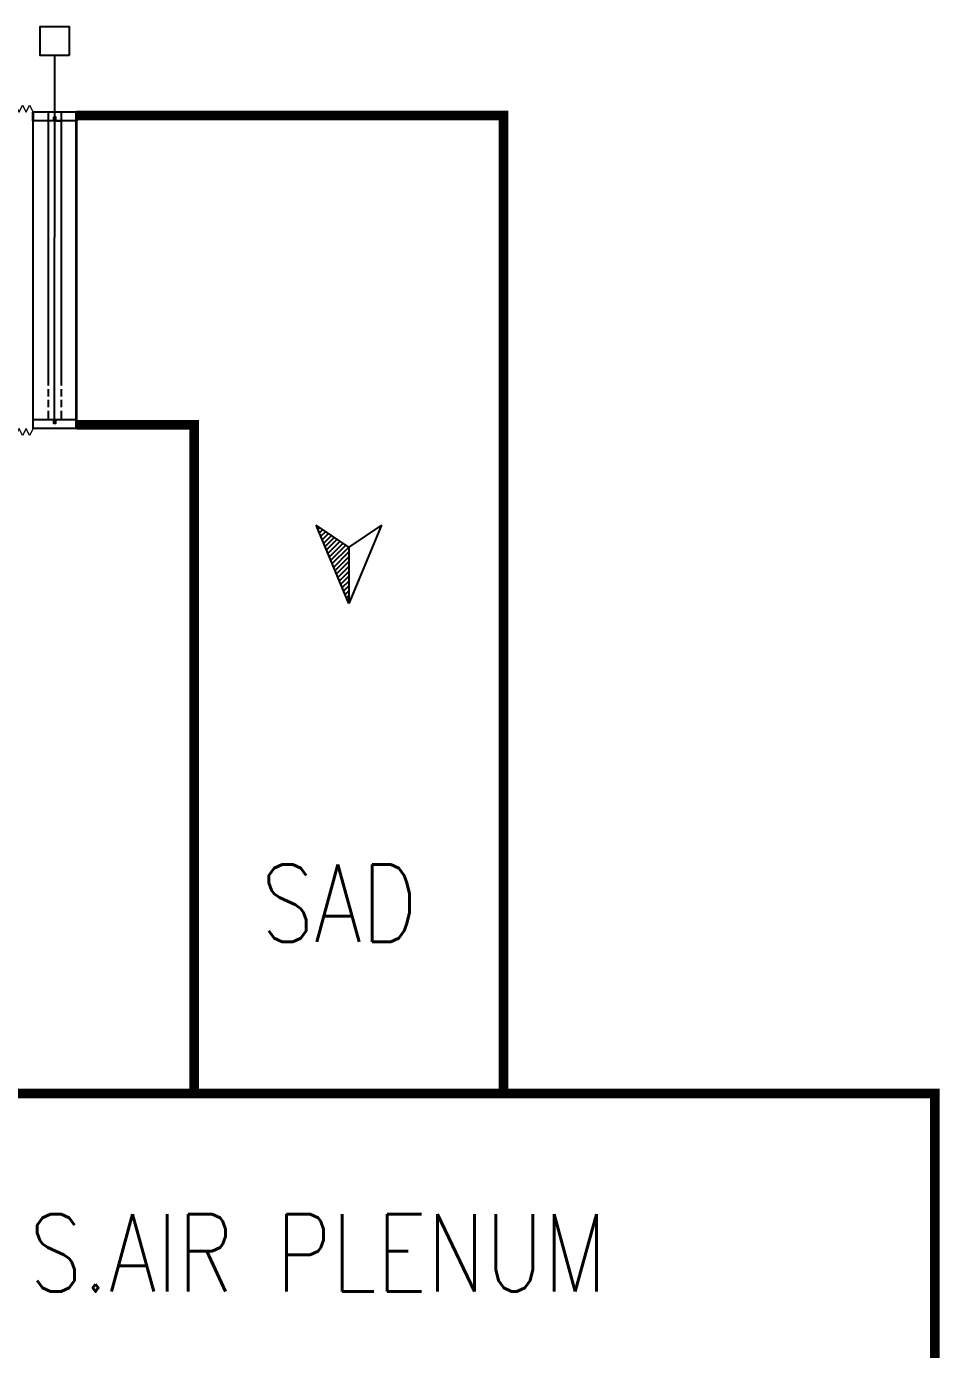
# Model space of a CAD drawing. Extents: x 1264 to 8183, y -10806 to -8316.
# Drawn here: x 2188.4 to 2377.4, y -9047 to -8773.1 of the extents above; entities that cross this region are included whole.
import ezdxf

# ---------------------------------------------------------------- set-up
doc = ezdxf.new("R2010")
doc.units = 0
doc.header["$LTSCALE"] = 200
doc.header["$MEASUREMENT"] = 0
doc.layers.get('0').update_dxf_attribs({"linetype": 'CONTINUOUS'})
for name, color, linetype in [('S.A TEXT', 7, 'CONTINUOUS'), ('Smc_SaDuct', 3, 'CONTINUOUS'), ('VCD', 241, 'CONTINUOUS')]:
    doc.layers.add(name, color=color, linetype=linetype)
doc.styles.add('SMC_TEXTING', font='simplex.shx', dxfattribs={"width": 0.8})

# ---------------------------------------------------------------- blocks, each defined once
blk = doc.blocks.new('A$C8c66ea1c')
at = {"layer": 'VCD', "lineweight": 9}
blk.add_lwpolyline([(-80.88, -3.28), (-36.39, -3.28), (-35.4, -2.8), (-36.39, -2.31), (-35.4, -1.8), (-36.39, -1.32), (-35.4, -0.83), (-36.39, -0.32), (-35.4, 0.16), (-36.39, 0.65), (-80.88, 0.65), (-81.85, 0.16), (-80.88, -0.32), (-81.85, -0.83), (-80.88, -1.32), (-81.85, -1.8), (-80.88, -2.31), (-81.85, -2.8)], close=True, dxfattribs=at)
blk = doc.blocks.new('AROW')
h = blk.add_hatch()
h.set_pattern_fill('ANSI31,_O', color=8, scale=33.381621)
h.set_pattern_definition([(45, (-361.5264, -565.2318), (-2.950546, 2.950546), [])])
h.paths.add_polyline_path([(34.3, 0), (-34.3, 0), (-61.1, 39.7)])
for p, q in [((-34.3, 0), (-61.1, 39.7)), ((34.3, 0), (-61.1, 39.7)), ((-61.1, -39.7), (-34.3, 0)), ((-61.1, -39.7), (34.3, 0)), ((-34.3, 0), (34.3, 0))]:
    blk.add_line(p, q)

msp = doc.modelspace()

# ---------------------------------------------------------------- linework, layer by layer
at = {"layer": 'Smc_SaDuct', "lineweight": -3, "ltscale": 5, "const_width": 2}
for points in [[(2198.79, -8791.58), (2287.11, -8791.58), (2287.11, -8994.04)], [(2198.79, -8855.58), (2223.11, -8855.58), (2223.11, -8994.04)]]:
    msp.add_lwpolyline(points, dxfattribs=at)
msp.add_lwpolyline([(2133.83, -8994.04), (2376.39, -8994.04), (2376.39, -9060.03), (2133.83, -9060.03)], close=True, dxfattribs=at)
at = {"layer": 'VCD', "linetype": 'ByBlock', "lineweight": -3}
msp.add_line((2193.87, -8792.69), (2192.9, -8792.69), dxfattribs=at)
at = {"layer": 'VCD', "lineweight": -3, "ltscale": 5}
msp.add_lwpolyline([(2197.24, -8779.13), (2191.24, -8779.13), (2191.24, -8773.13), (2197.24, -8773.13)], close=True, dxfattribs=at)
at = {"layer": 'VCD', "linetype": 'ByBlock', "lineweight": -3}
for points in [[(2194.22, -8854.47), (2194.24, -8779.13)], [(2189.75, -8856.31), (2189.75, -8790.85)], [(2192.93, -8847.49), (2192.93, -8790.85)], [(2195.55, -8790.85), (2195.55, -8847.49)], [(2198.7, -8856.31), (2198.7, -8790.85)], [(2198.79, -8856.31), (2198.79, -8790.85)], [(2194.61, -8792.69), (2195.58, -8792.69)], [(2192.93, -8849.71), (2192.93, -8848.24)], [(2195.55, -8848.24), (2195.55, -8849.71)], [(2192.93, -8851.92), (2192.93, -8850.45)], [(2195.55, -8850.45), (2195.55, -8851.92)], [(2189.69, -8854.47), (2198.79, -8854.47)], [(2198.7, -8854.57), (2189.75, -8854.57)], [(2192.93, -8854.47), (2192.93, -8852.67)], [(2194.43, -8854.57), (2194.43, -8855.31), (2194.05, -8855.31), (2194.05, -8854.57)], [(2195.55, -8852.67), (2195.55, -8854.47)]]:
    msp.add_lwpolyline(points, dxfattribs=at)
for points in [[(2189.69, -8790.85), (2189.69, -8856.31), (2198.79, -8856.31), (2198.79, -8790.85)], [(2194.05, -8791.82), (2194.43, -8791.82), (2194.43, -8792.6), (2194.05, -8792.6)]]:
    msp.add_lwpolyline(points, close=True, dxfattribs=at)
at = {"layer": 'VCD', "linetype": 'Continuous', "lineweight": -3}
msp.add_lwpolyline([(2198.79, -8792.69), (2189.69, -8792.69), (2189.69, -8790.85), (2189.75, -8790.85), (2189.75, -8792.6), (2198.7, -8792.6), (2198.7, -8790.85), (2198.79, -8790.85)], close=True, dxfattribs=at)

# ---------------------------------------------------------------- block references
at = {"linetype": 'ByBlock', "lineweight": -3, "xscale": -1.471954248373487, "yscale": 1.471954248373487, "zscale": 1.471954248373487, "rotation": 90}
msp.add_blockref('A$C8c66ea1c', (2184.92, -8909.9), dxfattribs=at)
at = {"layer": 'Smc_SaDuct', "lineweight": -3, "ltscale": 5, "xscale": -0.1700787401574803, "yscale": 0.1700787401574803, "zscale": 0.1700787401574803, "rotation": 90}
msp.add_blockref('AROW', (2255.11, -8886.73), dxfattribs=at)

# ---------------------------------------------------------------- texts
at = {"layer": 'S.A TEXT', "lineweight": -3, "char_height": 16, "attachment_point": 4, "style": 'SMC_TEXTING'}
for s, insert in [('\\pi-17.06667;SAD', (2254.01, -8954.62)), ('\\pi-66.13333;S.AIR PLENUM', (2255.11, -9027.03))]:
    msp.add_mtext(s, dxfattribs=dict(at, insert=insert))

doc.saveas('drawing.dxf')
